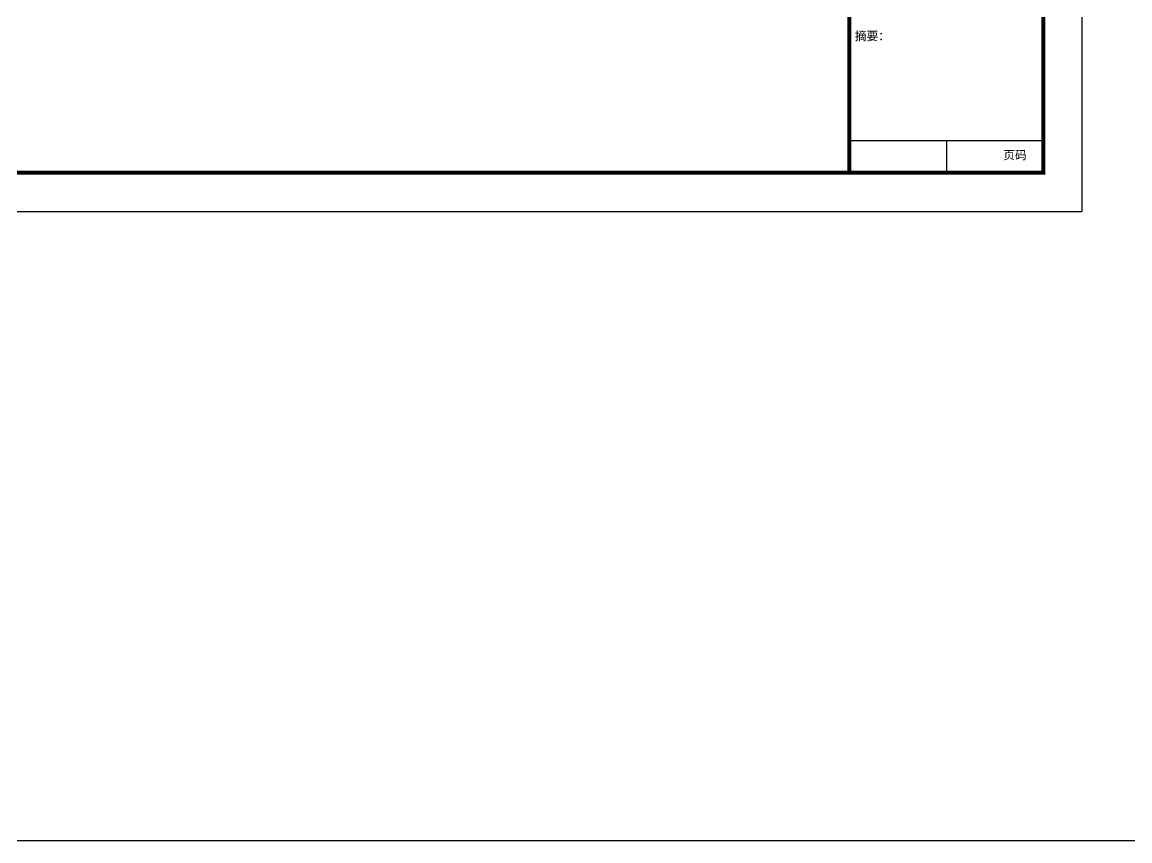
# Model space of a CAD drawing. Extents: x -137808 to 103746506, y -332957 to -111547.
# Drawn here: x 143638 to 172146, y -332957 to -311871 of the extents above; entities that cross this region are included whole.
import ezdxf

# ---------------------------------------------------------------- set-up
doc = ezdxf.new("R2010")
doc.units = 0
doc.header["$LTSCALE"] = 25
doc.header["$MEASUREMENT"] = 0
doc.layers.get('0').update_dxf_attribs({"linetype": 'CONTINUOUS'})
doc.layers.add('PUB_TITLE', color=4, linetype='CONTINUOUS')
doc.styles.add('仿宋', font='')
doc.styles.get('仿宋').set_extended_font_data('FangSong')

# ---------------------------------------------------------------- blocks, each defined once
blk = doc.blocks.new('tjnhty')
for p, q in [((1267557, -1771828), (1272551, -1771828)), ((1270054, -1771828), (1270054, -1772653))]:
    blk.add_line(p, q)
at = {"const_width": 100}
blk.add_lwpolyline([(1267557, -1732653), (1267557, -1772653)], dxfattribs=at)
blk.add_lwpolyline([(1267557, -1732653), (1272551, -1732653), (1272551, -1772653), (1267557, -1772653)], close=True, dxfattribs=at)
at = {"style": '仿宋'}
for s, p in [('摘要：', (1267699, -1769246)), ('页码', (1271520, -1772312))]:
    blk.add_text(s, height=220, dxfattribs=at).set_placement(p)

msp = doc.modelspace()

# ---------------------------------------------------------------- linework, layer by layer
at = {"color": 1}
msp.add_lwpolyline([(-137808, -133477), (264280, -133477), (264280, -332957), (-137808, -332957)], close=True, dxfattribs=at)
at = {"layer": 'PUB_TITLE'}
msp.add_lwpolyline([(96621, -316747), (170921, -316747), (170921, -274747), (96621, -274747)], close=True, dxfattribs=at)
at = {"layer": 'PUB_TITLE', "const_width": 100}
msp.add_lwpolyline([(99121, -315747), (169921, -315747), (169921, -275747), (99121, -275747)], close=True, dxfattribs=at)

# ---------------------------------------------------------------- block references
msp.add_blockref('tjnhty', (-1102630, 1456906))
msp.add_blockref('tjnhty', (-1102630, 1456906))

doc.saveas('drawing.dxf')
